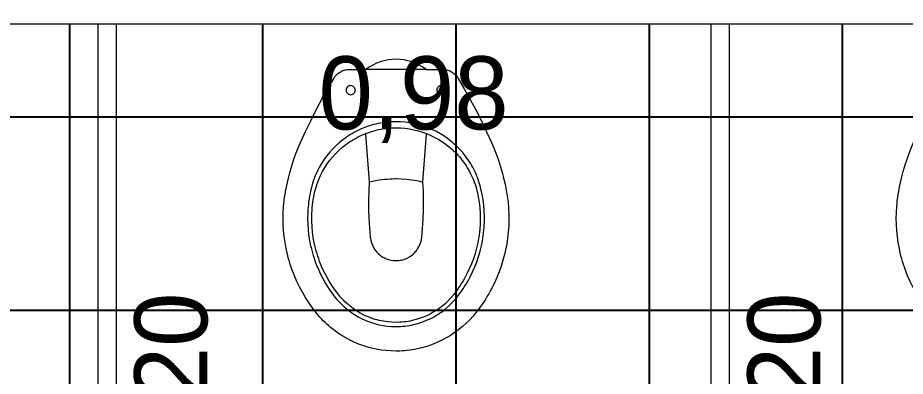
# Model space of a CAD drawing. Header units: millimetres. Extents: x 3006 to 6000, y 1661 to 3774.
# Drawn here: x 3763.801 to 3765.26, y 1864.569 to 1865.158 of the extents above; entities that cross this region are included whole.
import ezdxf

# ---------------------------------------------------------------- set-up
doc = ezdxf.new("R2010")
doc.units = ezdxf.units.MM
doc.header["$LTSCALE"] = 10
for name, color, linetype, lineweight in [('.15', 150, 'Continuous', 15), ('.20', 130, 'Continuous', 20), ('.40', 20, 'Continuous', 40), ('COTAS', 230, 'Continuous', 15)]:
    doc.layers.add(name, color=color, linetype=linetype, lineweight=lineweight)
doc.layers.add('.20 hachura', color=185, linetype='Continuous')
doc.layers.add('Verde', color=7, linetype='Continuous', true_color=0x136734)
doc.styles.add('Texto Wilian', font='himalaya.ttf')
doc.dimstyles.new('Cota 1-75 Exter WMJ', dxfattribs={"dimtxt": 0.12, "dimasz": 0.05, "dimexe": 0.05, "dimexo": 0.1, "dimgap": 0.002, "dimtad": 1, "dimzin": 1, "dimtxsty": 'Texto Wilian', "dimblk": 'BOXFILLED', "dimcen": 2.5, "dimclrd": 230, "dimclre": 230, "dimclrt": 104, "dimazin": 0, "dimtfac": 1, "dimtix": 1, "dimtmove": 0, "dimatfit": 3, "dimfxl": 0.3, "dimfxlon": 1, "dimlwd": 20, "dimarcsym": 1})
doc.dimstyles.new('Cota 1-75 Interna WMJ', dxfattribs={"dimtxt": 0.12, "dimasz": 0.01, "dimexe": 1.25, "dimexo": 0.625, "dimgap": 0.05, "dimtad": 1, "dimzin": 1, "dimtxsty": 'Texto Wilian', "dimcen": 0, "dimse1": 1, "dimse2": 1, "dimsd1": 1, "dimsd2": 1, "dimclrd": 106, "dimclrt": 104, "dimazin": 0, "dimtfac": 1, "dimtix": 1, "dimtmove": 0, "dimatfit": 3, "dimfxl": 1, "dimlwd": 35, "dimarcsym": 2})

# ---------------------------------------------------------------- blocks, each defined once
blk = doc.blocks.new('*D194')
at = {"layer": 'Defpoints', "color": 0, "transparency": 16777216}
for p in [(3764.8975, 1865.148), (3765.1961, 1865.148), (3764.8975, 1863.953)]:
    blk.add_point(p, dxfattribs=at)
at = {"layer": 'COTAS', "color": 104, "transparency": 16777216, "insert": (3765.0714, 1864.5505), "char_height": 0.12, "attachment_point": 5, "rotation": 90, "style": 'Texto Wilian'}
blk.add_mtext('1,20', dxfattribs=at)
blk = doc.blocks.new('*D195')
at = {"layer": 'Defpoints', "color": 0, "transparency": 16777216}
for p in [(3764.9703, 1865.1447), (3765.9478, 1865.1447), (3765.9478, 1864.8987)]:
    blk.add_point(p, dxfattribs=at)
at = {"layer": 'COTAS', "color": 104, "transparency": 16777216, "insert": (3765.4591, 1865.0234), "char_height": 0.12, "attachment_point": 5, "style": 'Texto Wilian'}
blk.add_mtext('0,98', dxfattribs=at)
blk = doc.blocks.new('*D196')
at = {"layer": 'Defpoints', "color": 0, "transparency": 16777216}
for p in [(3763.89, 1865.148), (3764.1886, 1865.148), (3763.89, 1863.953)]:
    blk.add_point(p, dxfattribs=at)
at = {"layer": 'COTAS', "color": 104, "transparency": 16777216, "insert": (3764.0639, 1864.5505), "char_height": 0.12, "attachment_point": 5, "rotation": 90, "style": 'Texto Wilian'}
blk.add_mtext('1,20', dxfattribs=at)
blk = doc.blocks.new('*D197')
at = {"layer": 'Defpoints', "color": 0, "transparency": 16777216}
for p in [(3763.9628, 1865.1447), (3764.9403, 1865.1447), (3764.9403, 1864.8987)]:
    blk.add_point(p, dxfattribs=at)
at = {"layer": 'COTAS', "color": 104, "transparency": 16777216, "insert": (3764.4516, 1865.0234), "char_height": 0.12, "attachment_point": 5, "style": 'Texto Wilian'}
blk.add_mtext('0,98', dxfattribs=at)
blk = doc.blocks.new('*D199')
at = {"layer": 'Defpoints', "color": 0, "transparency": 16777216}
for p in [(3762.9753, 1865.1447), (3763.9528, 1865.1447), (3763.9528, 1864.8987)]:
    blk.add_point(p, dxfattribs=at)
at = {"layer": 'COTAS', "color": 104, "transparency": 16777216, "insert": (3763.4641, 1865.0234), "char_height": 0.12, "attachment_point": 5, "style": 'Texto Wilian'}
blk.add_mtext('0,98', dxfattribs=at)
blk = doc.blocks.new('vaso sanitário')
at = {"layer": 'Verde', "color": 106, "lineweight": 9}
for p, q in [((3634.7636, 1893.7432), (3634.765, 1893.7443)), ((3634.765, 1893.7443), (3634.7664, 1893.7453)), ((3634.7664, 1893.7453), (3634.7678, 1893.7461)), ((3634.7678, 1893.7461), (3634.7709, 1893.7476)), ((3634.7709, 1893.7476), (3634.7741, 1893.7488)), ((3634.7741, 1893.7488), (3634.7758, 1893.7492)), ((3634.7758, 1893.7492), (3634.7775, 1893.7495)), ((3634.7775, 1893.7495), (3634.7792, 1893.7498)), ((3634.7792, 1893.7498), (3634.7809, 1893.7499)), ((3634.7809, 1893.7499), (3634.7825, 1893.75)), ((3634.7825, 1893.75), (3634.8094, 1893.75)), ((3634.9089, 1893.75), (3634.8094, 1893.75)), ((3634.9089, 1893.75), (3634.9358, 1893.75)), ((3634.9358, 1893.75), (3634.9392, 1893.7498)), ((3634.9392, 1893.7498), (3634.9426, 1893.7492)), ((3634.9426, 1893.7492), (3634.9443, 1893.7487)), ((3634.9443, 1893.7487), (3634.9459, 1893.7482)), ((3634.9459, 1893.7482), (3634.9475, 1893.7476)), ((3634.9475, 1893.7476), (3634.9491, 1893.7469)), ((3634.9491, 1893.7469), (3634.9505, 1893.7461)), ((3634.9505, 1893.7461), (3634.9534, 1893.7442)), ((3634.9534, 1893.7442), (3634.9561, 1893.742)), ((3634.747, 1893.7184), (3634.7569, 1893.7354)), ((3634.7569, 1893.7354), (3634.7588, 1893.7383)), ((3634.7588, 1893.7383), (3634.7611, 1893.7409)), ((3634.7611, 1893.7409), (3634.7623, 1893.7421)), ((3634.7623, 1893.7421), (3634.7636, 1893.7432)), ((3634.9561, 1893.742), (3634.9573, 1893.7408)), ((3634.9573, 1893.7408), (3634.9585, 1893.7396)), ((3634.9585, 1893.7396), (3634.9595, 1893.7382)), ((3634.9595, 1893.7382), (3634.9605, 1893.7368)), ((3634.9605, 1893.7368), (3634.9614, 1893.7354)), ((3634.9614, 1893.7354), (3634.9714, 1893.7183)), ((3634.7373, 1893.7011), (3634.747, 1893.7184)), ((3634.7773, 1893.7178), (3634.7771, 1893.7161)), ((3634.7771, 1893.7161), (3634.7772, 1893.7147)), ((3634.7772, 1893.7147), (3634.7774, 1893.7139)), ((3634.7779, 1893.7194), (3634.7773, 1893.7178)), ((3634.7788, 1893.7208), (3634.7779, 1893.7194)), ((3634.7794, 1893.7214), (3634.7788, 1893.7208)), ((3634.78, 1893.722), (3634.7794, 1893.7214)), ((3634.7808, 1893.7225), (3634.78, 1893.722)), ((3634.7815, 1893.7229), (3634.7808, 1893.7225)), ((3634.7823, 1893.7232), (3634.7815, 1893.7229)), ((3634.7832, 1893.7234), (3634.7823, 1893.7232)), ((3634.7846, 1893.7235), (3634.7832, 1893.7234)), ((3634.7863, 1893.7233), (3634.7846, 1893.7235)), ((3634.7879, 1893.7228), (3634.7863, 1893.7233)), ((3634.7893, 1893.7218), (3634.7879, 1893.7228)), ((3634.7899, 1893.7213), (3634.7893, 1893.7218)), ((3634.7905, 1893.7206), (3634.7899, 1893.7213)), ((3634.791, 1893.7199), (3634.7905, 1893.7206)), ((3634.7914, 1893.7191), (3634.791, 1893.7199)), ((3634.7913, 1893.7128), (3634.7918, 1893.7144)), ((3634.7917, 1893.7183), (3634.7914, 1893.7191)), ((3634.7919, 1893.7175), (3634.7917, 1893.7183)), ((3634.7918, 1893.7144), (3634.792, 1893.7161)), ((3634.792, 1893.7161), (3634.7919, 1893.7175)), ((3634.9265, 1893.7178), (3634.9263, 1893.7161)), ((3634.9263, 1893.7161), (3634.9264, 1893.7147)), ((3634.9264, 1893.7147), (3634.9266, 1893.7139)), ((3634.9271, 1893.7194), (3634.9265, 1893.7178)), ((3634.928, 1893.7208), (3634.9271, 1893.7194)), ((3634.9286, 1893.7214), (3634.928, 1893.7208)), ((3634.9292, 1893.722), (3634.9286, 1893.7214)), ((3634.93, 1893.7225), (3634.9292, 1893.722)), ((3634.9307, 1893.7229), (3634.93, 1893.7225)), ((3634.9315, 1893.7232), (3634.9307, 1893.7229)), ((3634.9324, 1893.7234), (3634.9315, 1893.7232)), ((3634.9338, 1893.7235), (3634.9324, 1893.7234)), ((3634.9355, 1893.7233), (3634.9338, 1893.7235)), ((3634.9371, 1893.7228), (3634.9355, 1893.7233)), ((3634.9385, 1893.7218), (3634.9371, 1893.7228)), ((3634.9391, 1893.7213), (3634.9385, 1893.7218)), ((3634.9397, 1893.7206), (3634.9391, 1893.7213)), ((3634.9402, 1893.7199), (3634.9397, 1893.7206)), ((3634.9406, 1893.7191), (3634.9402, 1893.7199)), ((3634.9405, 1893.7128), (3634.941, 1893.7144)), ((3634.9409, 1893.7183), (3634.9406, 1893.7191)), ((3634.9411, 1893.7175), (3634.9409, 1893.7183)), ((3634.941, 1893.7144), (3634.9412, 1893.7161)), ((3634.9412, 1893.7161), (3634.9411, 1893.7175)), ((3634.9714, 1893.7183), (3634.9811, 1893.7009)), ((3634.7279, 1893.6835), (3634.7373, 1893.7011)), ((3634.7774, 1893.7139), (3634.7778, 1893.713)), ((3634.7778, 1893.713), (3634.7782, 1893.7123)), ((3634.7782, 1893.7123), (3634.7786, 1893.7116)), ((3634.7786, 1893.7116), (3634.7792, 1893.7109)), ((3634.7792, 1893.7109), (3634.7798, 1893.7103)), ((3634.7798, 1893.7103), (3634.7813, 1893.7094)), ((3634.7813, 1893.7094), (3634.7829, 1893.7088)), ((3634.7829, 1893.7088), (3634.7846, 1893.7086)), ((3634.7846, 1893.7086), (3634.7859, 1893.7087)), ((3634.7859, 1893.7087), (3634.7868, 1893.709)), ((3634.7868, 1893.709), (3634.7876, 1893.7093)), ((3634.7876, 1893.7093), (3634.7884, 1893.7097)), ((3634.7884, 1893.7097), (3634.7891, 1893.7102)), ((3634.7891, 1893.7102), (3634.7898, 1893.7107)), ((3634.7898, 1893.7107), (3634.7903, 1893.7114)), ((3634.7903, 1893.7114), (3634.7913, 1893.7128)), ((3634.9266, 1893.7139), (3634.9269, 1893.713)), ((3634.9269, 1893.713), (3634.9273, 1893.7123)), ((3634.9273, 1893.7123), (3634.9278, 1893.7116)), ((3634.9278, 1893.7116), (3634.9284, 1893.7109)), ((3634.9284, 1893.7109), (3634.929, 1893.7103)), ((3634.929, 1893.7103), (3634.9305, 1893.7094)), ((3634.9305, 1893.7094), (3634.9321, 1893.7088)), ((3634.9321, 1893.7088), (3634.9338, 1893.7086)), ((3634.9338, 1893.7086), (3634.9351, 1893.7087)), ((3634.9351, 1893.7087), (3634.936, 1893.709)), ((3634.936, 1893.709), (3634.9368, 1893.7093)), ((3634.9368, 1893.7093), (3634.9376, 1893.7097)), ((3634.9376, 1893.7097), (3634.9383, 1893.7102)), ((3634.9383, 1893.7102), (3634.9389, 1893.7107)), ((3634.9389, 1893.7107), (3634.9395, 1893.7114)), ((3634.9395, 1893.7114), (3634.9405, 1893.7128)), ((3634.9811, 1893.7009), (3634.9904, 1893.6835)), ((3634.719, 1893.6659), (3634.7279, 1893.6835)), ((3634.9904, 1893.6835), (3634.9994, 1893.6657)), ((3634.7104, 1893.648), (3634.719, 1893.6659)), ((3634.8115, 1893.6561), (3634.808, 1893.6547)), ((3634.8151, 1893.6573), (3634.8115, 1893.6561)), ((3634.8187, 1893.6584), (3634.8151, 1893.6573)), ((3634.8224, 1893.6594), (3634.8187, 1893.6584)), ((3634.826, 1893.6603), (3634.8224, 1893.6594)), ((3634.8297, 1893.6611), (3634.826, 1893.6603)), ((3634.8334, 1893.6619), (3634.8297, 1893.6611)), ((3634.8372, 1893.6625), (3634.8334, 1893.6619)), ((3634.8409, 1893.663), (3634.8372, 1893.6625)), ((3634.8447, 1893.6634), (3634.8409, 1893.663)), ((3634.8485, 1893.6638), (3634.8447, 1893.6634)), ((3634.8522, 1893.664), (3634.8485, 1893.6638)), ((3634.8561, 1893.6641), (3634.8522, 1893.664)), ((3634.8592, 1893.6642), (3634.8561, 1893.6641)), ((3634.8667, 1893.664), (3634.8592, 1893.6642)), ((3634.8742, 1893.6634), (3634.8667, 1893.664)), ((3634.8817, 1893.6624), (3634.8742, 1893.6634)), ((3634.8891, 1893.661), (3634.8817, 1893.6624)), ((3634.8964, 1893.6593), (3634.8891, 1893.661)), ((3634.9036, 1893.6571), (3634.8964, 1893.6593)), ((3634.9107, 1893.6546), (3634.9036, 1893.6571)), ((3634.9994, 1893.6657), (3635.008, 1893.6478)), ((3634.7021, 1893.6299), (3634.7104, 1893.648)), ((3634.7842, 1893.6431), (3634.781, 1893.6411)), ((3634.7875, 1893.645), (3634.7842, 1893.6431)), ((3634.7908, 1893.6469), (3634.7875, 1893.645)), ((3634.7941, 1893.6486), (3634.7908, 1893.6469)), ((3634.7975, 1893.6503), (3634.7941, 1893.6486)), ((3634.801, 1893.6519), (3634.7975, 1893.6503)), ((3634.799, 1893.6403), (3634.8023, 1893.6419)), ((3634.8045, 1893.6534), (3634.801, 1893.6519)), ((3634.8023, 1893.6419), (3634.8057, 1893.6434)), ((3634.808, 1893.6547), (3634.8045, 1893.6534)), ((3634.8057, 1893.6434), (3634.8091, 1893.6448)), ((3634.8088, 1893.6438), (3634.8149, 1893.5653)), ((3634.8091, 1893.6448), (3634.8126, 1893.6461)), ((3634.8126, 1893.6461), (3634.8161, 1893.6473)), ((3634.8161, 1893.6473), (3634.8196, 1893.6484)), ((3634.8196, 1893.6484), (3634.8232, 1893.6494)), ((3634.8232, 1893.6494), (3634.8267, 1893.6504)), ((3634.8267, 1893.6504), (3634.8304, 1893.6512)), ((3634.8304, 1893.6512), (3634.834, 1893.6519)), ((3634.834, 1893.6519), (3634.8376, 1893.6525)), ((3634.8376, 1893.6525), (3634.8413, 1893.6531)), ((3634.8413, 1893.6531), (3634.845, 1893.6535)), ((3634.845, 1893.6535), (3634.8487, 1893.6538)), ((3634.8487, 1893.6538), (3634.8524, 1893.6541)), ((3634.8524, 1893.6541), (3634.8592, 1893.6542)), ((3634.8592, 1893.6542), (3634.8666, 1893.654)), ((3634.8666, 1893.654), (3634.8739, 1893.6534)), ((3634.8739, 1893.6534), (3634.8812, 1893.6525)), ((3634.8812, 1893.6525), (3634.8885, 1893.6511)), ((3634.8885, 1893.6511), (3634.8956, 1893.6493)), ((3634.8956, 1893.6493), (3634.9026, 1893.6472)), ((3634.9026, 1893.6472), (3634.9095, 1893.6447)), ((3634.9034, 1893.5653), (3634.9095, 1893.6438)), ((3634.9095, 1893.6447), (3634.9163, 1893.6418)), ((3634.9177, 1893.6517), (3634.9107, 1893.6546)), ((3634.9163, 1893.6418), (3634.9229, 1893.6385)), ((3634.9245, 1893.6485), (3634.9177, 1893.6517)), ((3634.9311, 1893.6448), (3634.9245, 1893.6485)), ((3634.9376, 1893.6409), (3634.9311, 1893.6448)), ((3635.008, 1893.6478), (3635.0162, 1893.6299)), ((3634.6989, 1893.6223), (3634.7021, 1893.6299)), ((3634.7659, 1893.6297), (3634.7603, 1893.6247)), ((3634.7718, 1893.6345), (3634.7659, 1893.6297)), ((3634.7748, 1893.6368), (3634.7718, 1893.6345)), ((3634.7739, 1893.6246), (3634.7769, 1893.6268)), ((3634.7779, 1893.6389), (3634.7748, 1893.6368)), ((3634.7769, 1893.6268), (3634.7799, 1893.629)), ((3634.781, 1893.6411), (3634.7779, 1893.6389)), ((3634.7799, 1893.629), (3634.7829, 1893.6311)), ((3634.7829, 1893.6311), (3634.786, 1893.6331)), ((3634.786, 1893.6331), (3634.7892, 1893.6351)), ((3634.7892, 1893.6351), (3634.7924, 1893.6369)), ((3634.7924, 1893.6369), (3634.7957, 1893.6387)), ((3634.7957, 1893.6387), (3634.799, 1893.6403)), ((3634.9229, 1893.6385), (3634.9294, 1893.6349)), ((3634.9294, 1893.6349), (3634.9356, 1893.631)), ((3634.9356, 1893.631), (3634.9417, 1893.6267)), ((3634.9438, 1893.6366), (3634.9376, 1893.6409)), ((3634.9417, 1893.6267), (3634.9475, 1893.6221)), ((3634.9498, 1893.632), (3634.9438, 1893.6366)), ((3634.9527, 1893.6295), (3634.9498, 1893.632)), ((3634.9555, 1893.627), (3634.9527, 1893.6295)), ((3634.9583, 1893.6245), (3634.9555, 1893.627)), ((3635.0158, 1893.6301), (3635.0157, 1893.63)), ((3635.0157, 1893.63), (3635.0157, 1893.6299)), ((3635.0157, 1893.6299), (3635.0158, 1893.6296)), ((3635.0159, 1893.6303), (3635.0158, 1893.6302)), ((3635.0158, 1893.6302), (3635.0158, 1893.6301)), ((3635.0158, 1893.6296), (3635.0159, 1893.6295)), ((3635.0162, 1893.6304), (3635.0159, 1893.6303)), ((3635.0159, 1893.6295), (3635.016, 1893.6295)), ((3635.016, 1893.6295), (3635.0161, 1893.6294)), ((3635.0161, 1893.6294), (3635.0162, 1893.6294)), ((3635.0163, 1893.6304), (3635.0162, 1893.6304)), ((3635.0162, 1893.6299), (3635.0206, 1893.6195)), ((3635.0162, 1893.6294), (3635.0165, 1893.6295)), ((3635.0164, 1893.6303), (3635.0163, 1893.6304)), ((3635.0165, 1893.6303), (3635.0164, 1893.6303)), ((3635.0166, 1893.6302), (3635.0165, 1893.6303)), ((3635.0165, 1893.6295), (3635.0166, 1893.6296)), ((3635.0167, 1893.6299), (3635.0166, 1893.6302)), ((3635.0166, 1893.6297), (3635.0167, 1893.6298)), ((3635.0166, 1893.6296), (3635.0166, 1893.6297)), ((3635.0167, 1893.6298), (3635.0167, 1893.6299)), ((3634.6947, 1893.6118), (3634.6989, 1893.6223)), ((3634.7499, 1893.6137), (3634.7451, 1893.6078)), ((3634.7549, 1893.6193), (3634.7499, 1893.6137)), ((3634.7603, 1893.6247), (3634.7549, 1893.6193)), ((3634.7553, 1893.6067), (3634.7602, 1893.6122)), ((3634.7602, 1893.6122), (3634.7655, 1893.6174)), ((3634.7655, 1893.6174), (3634.7711, 1893.6223)), ((3634.7711, 1893.6223), (3634.7739, 1893.6246)), ((3634.9475, 1893.6221), (3634.9503, 1893.6197)), ((3634.9503, 1893.6197), (3634.953, 1893.6172)), ((3634.953, 1893.6172), (3634.9557, 1893.6146)), ((3634.9557, 1893.6146), (3634.9583, 1893.612)), ((3634.961, 1893.6218), (3634.9583, 1893.6245)), ((3634.9636, 1893.6191), (3634.961, 1893.6218)), ((3634.9662, 1893.6163), (3634.9636, 1893.6191)), ((3634.9687, 1893.6134), (3634.9662, 1893.6163)), ((3634.9711, 1893.6105), (3634.9687, 1893.6134)), ((3635.0206, 1893.6195), (3635.0247, 1893.6089)), ((3634.6884, 1893.5932), (3634.6909, 1893.6011)), ((3634.6909, 1893.6011), (3634.6947, 1893.6118)), ((3634.7407, 1893.6017), (3634.7366, 1893.5954)), ((3634.7451, 1893.6078), (3634.7407, 1893.6017)), ((3634.7462, 1893.595), (3634.7506, 1893.601)), ((3634.7506, 1893.601), (3634.7553, 1893.6067)), ((3634.9583, 1893.612), (3634.9608, 1893.6093)), ((3634.9608, 1893.6093), (3634.9633, 1893.6065)), ((3634.9633, 1893.6065), (3634.9656, 1893.6036)), ((3634.9656, 1893.6036), (3634.9679, 1893.6007)), ((3634.9679, 1893.6007), (3634.9702, 1893.5978)), ((3634.9702, 1893.5978), (3634.9723, 1893.5948)), ((3634.9734, 1893.6075), (3634.9711, 1893.6105)), ((3634.9757, 1893.6045), (3634.9734, 1893.6075)), ((3634.9778, 1893.6014), (3634.9757, 1893.6045)), ((3634.9799, 1893.5983), (3634.9778, 1893.6014)), ((3634.9819, 1893.595), (3634.9799, 1893.5983)), ((3635.0247, 1893.6089), (3635.0274, 1893.6011)), ((3635.0274, 1893.6011), (3635.0308, 1893.5903)), ((3634.6852, 1893.5823), (3634.6884, 1893.5932)), ((3634.7329, 1893.5889), (3634.7295, 1893.5822)), ((3634.7366, 1893.5954), (3634.7329, 1893.5889)), ((3634.7385, 1893.5825), (3634.7422, 1893.5889)), ((3634.7422, 1893.5889), (3634.7462, 1893.595)), ((3634.9723, 1893.5948), (3634.9744, 1893.5917)), ((3634.9744, 1893.5917), (3634.9763, 1893.5886)), ((3634.9763, 1893.5886), (3634.9782, 1893.5854)), ((3634.9782, 1893.5854), (3634.98, 1893.5822)), ((3634.9839, 1893.5918), (3634.9819, 1893.595)), ((3634.9857, 1893.5885), (3634.9839, 1893.5918)), ((3634.9874, 1893.5851), (3634.9857, 1893.5885)), ((3634.9891, 1893.5817), (3634.9874, 1893.5851)), ((3635.0308, 1893.5903), (3635.0324, 1893.5848)), ((3635.0324, 1893.5848), (3635.0339, 1893.5793)), ((3634.6807, 1893.5644), (3634.6825, 1893.5713)), ((3634.6825, 1893.5713), (3634.6852, 1893.5823)), ((3634.7264, 1893.5753), (3634.7237, 1893.5683)), ((3634.7295, 1893.5822), (3634.7264, 1893.5753)), ((3634.7296, 1893.5624), (3634.7322, 1893.5692)), ((3634.7322, 1893.5692), (3634.7352, 1893.576)), ((3634.7352, 1893.576), (3634.7385, 1893.5825)), ((3634.8233, 1893.5672), (3634.8317, 1893.5686)), ((3634.8317, 1893.5686), (3634.8402, 1893.5697)), ((3634.8402, 1893.5697), (3634.8445, 1893.5701)), ((3634.8445, 1893.5701), (3634.8488, 1893.5704)), ((3634.8488, 1893.5704), (3634.8531, 1893.5706)), ((3634.8531, 1893.5706), (3634.8573, 1893.5707)), ((3634.8573, 1893.5707), (3634.8592, 1893.5707)), ((3634.8592, 1893.5707), (3634.8677, 1893.5705)), ((3634.8677, 1893.5705), (3634.8763, 1893.5699)), ((3634.8763, 1893.5699), (3634.8848, 1893.5689)), ((3634.8848, 1893.5689), (3634.889, 1893.5682)), ((3634.98, 1893.5822), (3634.9817, 1893.5789)), ((3634.9817, 1893.5789), (3634.9834, 1893.5756)), ((3634.9834, 1893.5756), (3634.9849, 1893.5722)), ((3634.9849, 1893.5722), (3634.9863, 1893.5688)), ((3634.9863, 1893.5688), (3634.9877, 1893.5653)), ((3634.9906, 1893.5783), (3634.9891, 1893.5817)), ((3634.9921, 1893.5748), (3634.9906, 1893.5783)), ((3634.9935, 1893.5713), (3634.9921, 1893.5748)), ((3634.9948, 1893.5677), (3634.9935, 1893.5713)), ((3635.0339, 1893.5793), (3635.0358, 1893.5713)), ((3635.0358, 1893.5713), (3635.0383, 1893.5617)), ((3634.6776, 1893.5498), (3634.6786, 1893.5547)), ((3634.6786, 1893.5547), (3634.6796, 1893.5596)), ((3634.6796, 1893.5596), (3634.6807, 1893.5644)), ((3634.7195, 1893.5538), (3634.7188, 1893.5508)), ((3634.7214, 1893.5611), (3634.7195, 1893.5538)), ((3634.7237, 1893.5683), (3634.7214, 1893.5611)), ((3634.7254, 1893.5482), (3634.7273, 1893.5553)), ((3634.7273, 1893.5553), (3634.7296, 1893.5624)), ((3634.8149, 1893.5653), (3634.8143, 1893.5506)), ((3634.8149, 1893.5653), (3634.8233, 1893.5672)), ((3634.889, 1893.5682), (3634.8933, 1893.5675)), ((3634.8933, 1893.5675), (3634.8975, 1893.5667)), ((3634.8975, 1893.5667), (3634.9017, 1893.5657)), ((3634.9017, 1893.5657), (3634.9034, 1893.5653)), ((3634.9041, 1893.5499), (3634.9034, 1893.5653)), ((3634.9877, 1893.5653), (3634.989, 1893.5619)), ((3634.989, 1893.5619), (3634.9901, 1893.5583)), ((3634.9901, 1893.5583), (3634.9912, 1893.5548)), ((3634.9912, 1893.5548), (3634.9922, 1893.5512)), ((3634.996, 1893.5641), (3634.9948, 1893.5677)), ((3634.9971, 1893.5605), (3634.996, 1893.5641)), ((3634.9981, 1893.5568), (3634.9971, 1893.5605)), ((3634.9988, 1893.5538), (3634.9981, 1893.5568)), ((3635.0007, 1893.5449), (3634.9988, 1893.5538)), ((3635.0383, 1893.5617), (3635.0403, 1893.552)), ((3634.6754, 1893.5351), (3634.6761, 1893.54)), ((3634.6761, 1893.54), (3634.6768, 1893.5449)), ((3634.6768, 1893.5449), (3634.6776, 1893.5498)), ((3634.717, 1893.5419), (3634.7163, 1893.5374)), ((3634.7179, 1893.5464), (3634.717, 1893.5419)), ((3634.7188, 1893.5508), (3634.7179, 1893.5464)), ((3634.7232, 1893.5364), (3634.7239, 1893.541)), ((3634.7239, 1893.541), (3634.7254, 1893.5482)), ((3634.8143, 1893.5506), (3634.814, 1893.5352)), ((3634.9043, 1893.5345), (3634.9041, 1893.5499)), ((3634.9922, 1893.5512), (3634.993, 1893.5476)), ((3634.993, 1893.5476), (3634.9944, 1893.541)), ((3634.9944, 1893.541), (3634.9958, 1893.5321)), ((3635.0023, 1893.5359), (3635.0007, 1893.5449)), ((3635.0403, 1893.552), (3635.042, 1893.5422)), ((3635.042, 1893.5422), (3635.0432, 1893.5323)), ((3634.6739, 1893.5152), (3634.6744, 1893.5252)), ((3634.6744, 1893.5252), (3634.6749, 1893.5301)), ((3634.6749, 1893.5301), (3634.6754, 1893.5351)), ((3634.7151, 1893.5283), (3634.7147, 1893.5238)), ((3634.7156, 1893.5329), (3634.7151, 1893.5283)), ((3634.7163, 1893.5374), (3634.7156, 1893.5329)), ((3634.7216, 1893.523), (3634.722, 1893.5275)), ((3634.722, 1893.5275), (3634.7225, 1893.5319)), ((3634.7225, 1893.5319), (3634.7232, 1893.5364)), ((3634.814, 1893.5352), (3634.8142, 1893.5198)), ((3634.9042, 1893.5198), (3634.9043, 1893.5345)), ((3634.9958, 1893.5321), (3634.9967, 1893.5232)), ((3635.0034, 1893.5269), (3635.0023, 1893.5359)), ((3635.0041, 1893.5178), (3635.0034, 1893.5269)), ((3635.0432, 1893.5323), (3635.0441, 1893.5224)), ((3634.6737, 1893.5053), (3634.6739, 1893.5152)), ((3634.7141, 1893.5147), (3634.7139, 1893.5056)), ((3634.7143, 1893.5193), (3634.7141, 1893.5147)), ((3634.7147, 1893.5238), (3634.7143, 1893.5193)), ((3634.7209, 1893.5096), (3634.721, 1893.5141)), ((3634.721, 1893.5141), (3634.7212, 1893.5186)), ((3634.7212, 1893.5186), (3634.7216, 1893.523)), ((3634.8142, 1893.5198), (3634.8147, 1893.5051)), ((3634.9036, 1893.5044), (3634.9042, 1893.5198)), ((3634.9967, 1893.5232), (3634.9973, 1893.5143)), ((3634.9973, 1893.5143), (3634.9975, 1893.5053)), ((3635.0044, 1893.5087), (3635.0041, 1893.5178)), ((3635.0441, 1893.5224), (3635.0446, 1893.5125)), ((3635.0446, 1893.5125), (3635.0446, 1893.5025)), ((3634.6739, 1893.4954), (3634.6737, 1893.5053)), ((3634.7139, 1893.5056), (3634.7141, 1893.4965)), ((3634.7141, 1893.4965), (3634.7147, 1893.4874)), ((3634.7209, 1893.5007), (3634.7209, 1893.5096)), ((3634.7213, 1893.4917), (3634.7209, 1893.5007)), ((3634.8147, 1893.5051), (3634.8156, 1893.4898)), ((3634.9027, 1893.489), (3634.9036, 1893.5044)), ((3634.9973, 1893.4964), (3634.9967, 1893.4875)), ((3634.9975, 1893.5053), (3634.9973, 1893.4964)), ((3635.0042, 1893.495), (3635.0044, 1893.4996)), ((3635.0044, 1893.4996), (3635.0044, 1893.5087)), ((3635.0445, 1893.4975), (3635.0443, 1893.4926)), ((3635.0446, 1893.5025), (3635.0445, 1893.4975)), ((3634.6745, 1893.4854), (3634.6739, 1893.4954)), ((3634.6755, 1893.4755), (3634.6745, 1893.4854)), ((3634.7147, 1893.4874), (3634.7156, 1893.4784)), ((3634.7221, 1893.4828), (3634.7213, 1893.4917)), ((3634.7233, 1893.4739), (3634.7221, 1893.4828)), ((3634.8156, 1893.4898), (3634.8169, 1893.4744)), ((3634.9014, 1893.4744), (3634.9027, 1893.489)), ((3634.9962, 1893.483), (3634.9957, 1893.4786)), ((3634.9967, 1893.4875), (3634.9962, 1893.483)), ((3635.0025, 1893.4769), (3635.0031, 1893.4814)), ((3635.0031, 1893.4814), (3635.0035, 1893.486)), ((3635.0035, 1893.486), (3635.0039, 1893.4905)), ((3635.0039, 1893.4905), (3635.0042, 1893.495)), ((3635.0436, 1893.4826), (3635.0431, 1893.4777)), ((3635.044, 1893.4876), (3635.0436, 1893.4826)), ((3635.0443, 1893.4926), (3635.044, 1893.4876)), ((3634.6769, 1893.4657), (3634.6755, 1893.4755)), ((3634.7156, 1893.4784), (3634.717, 1893.4694)), ((3634.717, 1893.4694), (3634.7188, 1893.4605)), ((3634.7249, 1893.4651), (3634.7233, 1893.4739)), ((3634.8169, 1893.4744), (3634.8172, 1893.4719)), ((3634.8172, 1893.4719), (3634.8176, 1893.4699)), ((3634.8176, 1893.4699), (3634.8181, 1893.4679)), ((3634.8181, 1893.4679), (3634.8186, 1893.4659)), ((3634.8985, 1893.4625), (3634.8998, 1893.4664)), ((3634.8998, 1893.4664), (3634.9008, 1893.4703)), ((3634.9008, 1893.4703), (3634.9014, 1893.4744)), ((3634.9943, 1893.4697), (3634.9934, 1893.4653)), ((3634.995, 1893.4741), (3634.9943, 1893.4697)), ((3634.9957, 1893.4786), (3634.995, 1893.4741)), ((3635.0002, 1893.4634), (3635.001, 1893.4679)), ((3635.001, 1893.4679), (3635.0018, 1893.4724)), ((3635.0018, 1893.4724), (3635.0025, 1893.4769)), ((3635.0418, 1893.4678), (3635.041, 1893.4629)), ((3635.0425, 1893.4727), (3635.0418, 1893.4678)), ((3635.0431, 1893.4777), (3635.0425, 1893.4727)), ((3634.6787, 1893.4559), (3634.6769, 1893.4657)), ((3634.6802, 1893.449), (3634.6787, 1893.4559)), ((3634.7188, 1893.4605), (3634.7195, 1893.4575)), ((3634.7195, 1893.4575), (3634.7206, 1893.4531)), ((3634.7206, 1893.4531), (3634.7218, 1893.4487)), ((3634.7269, 1893.4564), (3634.7249, 1893.4651)), ((3634.7281, 1893.4519), (3634.7269, 1893.4564)), ((3634.7294, 1893.4476), (3634.7281, 1893.4519)), ((3634.8186, 1893.4659), (3634.8193, 1893.464)), ((3634.8193, 1893.464), (3634.82, 1893.462)), ((3634.82, 1893.462), (3634.8209, 1893.4602)), ((3634.8209, 1893.4602), (3634.8228, 1893.4566)), ((3634.8228, 1893.4566), (3634.8251, 1893.4532)), ((3634.8251, 1893.4532), (3634.8277, 1893.45)), ((3634.8909, 1893.4503), (3634.8922, 1893.4519)), ((3634.8922, 1893.4519), (3634.8935, 1893.4535)), ((3634.8935, 1893.4535), (3634.8947, 1893.4552)), ((3634.8947, 1893.4552), (3634.8957, 1893.457)), ((3634.8957, 1893.457), (3634.8967, 1893.4588)), ((3634.8967, 1893.4588), (3634.8985, 1893.4625)), ((3634.9914, 1893.4564), (3634.989, 1893.4478)), ((3634.9925, 1893.4609), (3634.9914, 1893.4564)), ((3634.9934, 1893.4653), (3634.9925, 1893.4609)), ((3634.9974, 1893.4516), (3634.9995, 1893.4605)), ((3634.9995, 1893.4605), (3635.0002, 1893.4634)), ((3635.0396, 1893.4559), (3635.0375, 1893.4462)), ((3635.041, 1893.4629), (3635.0396, 1893.4559)), ((3634.6814, 1893.4442), (3634.6802, 1893.449)), ((3634.6827, 1893.4393), (3634.6814, 1893.4442)), ((3634.684, 1893.4346), (3634.6827, 1893.4393)), ((3634.7218, 1893.4487), (3634.7231, 1893.4443)), ((3634.7231, 1893.4443), (3634.7245, 1893.44)), ((3634.7245, 1893.44), (3634.7259, 1893.4357)), ((3634.7307, 1893.4433), (3634.7294, 1893.4476)), ((3634.7321, 1893.4391), (3634.7307, 1893.4433)), ((3634.7337, 1893.4349), (3634.7321, 1893.4391)), ((3634.8277, 1893.45), (3634.8306, 1893.4471)), ((3634.8306, 1893.4471), (3634.8325, 1893.4455)), ((3634.8325, 1893.4455), (3634.8342, 1893.4442)), ((3634.8342, 1893.4442), (3634.8359, 1893.4431)), ((3634.8359, 1893.4431), (3634.8376, 1893.442)), ((3634.8376, 1893.442), (3634.8394, 1893.441)), ((3634.8394, 1893.441), (3634.8413, 1893.4401)), ((3634.8413, 1893.4401), (3634.8432, 1893.4392)), ((3634.8432, 1893.4392), (3634.847, 1893.4379)), ((3634.847, 1893.4379), (3634.851, 1893.4369)), ((3634.8678, 1893.437), (3634.8698, 1893.4374)), ((3634.8698, 1893.4374), (3634.8718, 1893.438)), ((3634.8718, 1893.438), (3634.8737, 1893.4387)), ((3634.8737, 1893.4387), (3634.8775, 1893.4403)), ((3634.8775, 1893.4403), (3634.8811, 1893.4422)), ((3634.8811, 1893.4422), (3634.8845, 1893.4445)), ((3634.8845, 1893.4445), (3634.8877, 1893.4471)), ((3634.8877, 1893.4471), (3634.8895, 1893.4488)), ((3634.8895, 1893.4488), (3634.8909, 1893.4503)), ((3634.9863, 1893.4393), (3634.9831, 1893.4309)), ((3634.989, 1893.4478), (3634.9863, 1893.4393)), ((3634.9919, 1893.4343), (3634.9948, 1893.4429)), ((3634.9948, 1893.4429), (3634.9974, 1893.4516)), ((3635.0375, 1893.4462), (3635.0349, 1893.4366)), ((3634.6855, 1893.4298), (3634.684, 1893.4346)), ((3634.6871, 1893.4251), (3634.6855, 1893.4298)), ((3634.6887, 1893.4204), (3634.6871, 1893.4251)), ((3634.7259, 1893.4357), (3634.7275, 1893.4314)), ((3634.7275, 1893.4314), (3634.7292, 1893.4272)), ((3634.7292, 1893.4272), (3634.731, 1893.423)), ((3634.731, 1893.423), (3634.7347, 1893.4147)), ((3634.7353, 1893.4307), (3634.7337, 1893.4349)), ((3634.737, 1893.4266), (3634.7353, 1893.4307)), ((3634.7407, 1893.4184), (3634.737, 1893.4266)), ((3634.851, 1893.4369), (3634.8551, 1893.4363)), ((3634.8551, 1893.4363), (3634.8592, 1893.4361)), ((3634.8592, 1893.4361), (3634.8617, 1893.4362)), ((3634.8617, 1893.4362), (3634.8637, 1893.4363)), ((3634.8637, 1893.4363), (3634.8658, 1893.4366)), ((3634.8658, 1893.4366), (3634.8678, 1893.437)), ((3634.9796, 1893.4227), (3634.9758, 1893.4146)), ((3634.9831, 1893.4309), (3634.9796, 1893.4227)), ((3634.9849, 1893.4175), (3634.9886, 1893.4258)), ((3634.9886, 1893.4258), (3634.9919, 1893.4343)), ((3635.0319, 1893.4271), (3635.0286, 1893.4178)), ((3635.0349, 1893.4366), (3635.0319, 1893.4271)), ((3634.6905, 1893.4157), (3634.6887, 1893.4204)), ((3634.6923, 1893.4111), (3634.6905, 1893.4157)), ((3634.6963, 1893.402), (3634.6923, 1893.4111)), ((3634.7347, 1893.4147), (3634.7389, 1893.4066)), ((3634.7447, 1893.4104), (3634.7407, 1893.4184)), ((3634.7491, 1893.4026), (3634.7447, 1893.4104)), ((3634.9758, 1893.4146), (3634.9715, 1893.4067)), ((3634.9787, 1893.4053), (3634.9809, 1893.4093)), ((3634.9809, 1893.4093), (3634.9849, 1893.4175)), ((3635.0249, 1893.4085), (3635.0209, 1893.3995)), ((3635.0286, 1893.4178), (3635.0249, 1893.4085)), ((3634.7006, 1893.393), (3634.6963, 1893.402)), ((3634.7389, 1893.4066), (3634.7434, 1893.3987)), ((3634.7434, 1893.3987), (3634.7482, 1893.391)), ((3634.7539, 1893.395), (3634.7491, 1893.4026)), ((3634.759, 1893.3877), (3634.7539, 1893.395)), ((3634.9646, 1893.3952), (3634.9621, 1893.3915)), ((3634.967, 1893.399), (3634.9646, 1893.3952)), ((3634.9693, 1893.4028), (3634.967, 1893.399)), ((3634.9715, 1893.4067), (3634.9693, 1893.4028)), ((3634.9693, 1893.3897), (3634.9718, 1893.3935)), ((3634.9718, 1893.3935), (3634.9742, 1893.3974)), ((3634.9742, 1893.3974), (3634.9765, 1893.4013)), ((3634.9765, 1893.4013), (3634.9787, 1893.4053)), ((3635.0209, 1893.3995), (3635.0164, 1893.3906)), ((3634.7053, 1893.3843), (3634.7006, 1893.393)), ((3634.7103, 1893.3757), (3634.7053, 1893.3843)), ((3634.7482, 1893.391), (3634.7534, 1893.3835)), ((3634.7534, 1893.3835), (3634.7589, 1893.3762)), ((3634.7644, 1893.3805), (3634.759, 1893.3877)), ((3634.7682, 1893.376), (3634.7644, 1893.3805)), ((3634.954, 1893.3805), (3634.9495, 1893.3752)), ((3634.9568, 1893.3842), (3634.954, 1893.3805)), ((3634.9595, 1893.3878), (3634.9568, 1893.3842)), ((3634.9621, 1893.3915), (3634.9595, 1893.3878)), ((3634.9613, 1893.3786), (3634.964, 1893.3822)), ((3634.964, 1893.3822), (3634.9667, 1893.386)), ((3634.9667, 1893.386), (3634.9693, 1893.3897)), ((3635.0117, 1893.3818), (3635.0091, 1893.3775)), ((3635.0141, 1893.3862), (3635.0117, 1893.3818)), ((3635.0164, 1893.3906), (3635.0141, 1893.3862)), ((3634.7157, 1893.3673), (3634.7103, 1893.3757)), ((3634.7214, 1893.3592), (3634.7157, 1893.3673)), ((3634.7589, 1893.3762), (3634.7592, 1893.3758)), ((3634.7592, 1893.3758), (3634.7615, 1893.373)), ((3634.7615, 1893.373), (3634.7639, 1893.3703)), ((3634.7639, 1893.3703), (3634.7663, 1893.3677)), ((3634.7663, 1893.3677), (3634.7688, 1893.3651)), ((3634.7705, 1893.3734), (3634.7682, 1893.376)), ((3634.7688, 1893.3651), (3634.7713, 1893.3627)), ((3634.7729, 1893.3709), (3634.7705, 1893.3734)), ((3634.7753, 1893.3684), (3634.7729, 1893.3709)), ((3634.7779, 1893.3661), (3634.7753, 1893.3684)), ((3634.7805, 1893.3638), (3634.7779, 1893.3661)), ((3634.9397, 1893.3654), (3634.9344, 1893.361)), ((3634.9448, 1893.3702), (3634.9397, 1893.3654)), ((3634.9495, 1893.3752), (3634.9448, 1893.3702)), ((3634.9448, 1893.3606), (3634.95, 1893.3656)), ((3634.95, 1893.3656), (3634.9549, 1893.3708)), ((3634.9549, 1893.3708), (3634.9594, 1893.3762)), ((3634.9594, 1893.3762), (3634.9613, 1893.3786)), ((3635.0011, 1893.365), (3634.9982, 1893.3609)), ((3635.0038, 1893.3691), (3635.0011, 1893.365)), ((3635.0065, 1893.3733), (3635.0038, 1893.3691)), ((3635.0091, 1893.3775), (3635.0065, 1893.3733)), ((3634.7274, 1893.3513), (3634.7214, 1893.3592)), ((3634.7287, 1893.3496), (3634.7274, 1893.3513)), ((3634.7313, 1893.3465), (3634.7287, 1893.3496)), ((3634.7713, 1893.3627), (3634.7739, 1893.3602)), ((3634.7739, 1893.3602), (3634.7766, 1893.3579)), ((3634.7766, 1893.3579), (3634.7794, 1893.3556)), ((3634.7794, 1893.3556), (3634.7851, 1893.3514)), ((3634.7831, 1893.3616), (3634.7805, 1893.3638)), ((3634.7887, 1893.3574), (3634.7831, 1893.3616)), ((3634.7851, 1893.3514), (3634.791, 1893.3474)), ((3634.7944, 1893.3535), (3634.7887, 1893.3574)), ((3634.8004, 1893.3499), (3634.7944, 1893.3535)), ((3634.8065, 1893.3467), (3634.8004, 1893.3499)), ((3634.9201, 1893.3512), (3634.9171, 1893.3495)), ((3634.9231, 1893.353), (3634.9201, 1893.3512)), ((3634.926, 1893.3548), (3634.9231, 1893.353)), ((3634.9289, 1893.3568), (3634.926, 1893.3548)), ((3634.9278, 1893.3477), (3634.9308, 1893.3497)), ((3634.9317, 1893.3588), (3634.9289, 1893.3568)), ((3634.9308, 1893.3497), (3634.9337, 1893.3517)), ((3634.9344, 1893.361), (3634.9317, 1893.3588)), ((3634.9337, 1893.3517), (3634.9366, 1893.3538)), ((3634.9366, 1893.3538), (3634.9394, 1893.356)), ((3634.9394, 1893.356), (3634.9448, 1893.3606)), ((3634.9909, 1893.3513), (3634.9857, 1893.345)), ((3634.9953, 1893.3569), (3634.9909, 1893.3513)), ((3634.9982, 1893.3609), (3634.9953, 1893.3569)), ((3634.734, 1893.3434), (3634.7313, 1893.3465)), ((3634.7368, 1893.3404), (3634.734, 1893.3434)), ((3634.7396, 1893.3374), (3634.7368, 1893.3404)), ((3634.7426, 1893.3346), (3634.7396, 1893.3374)), ((3634.791, 1893.3474), (3634.7972, 1893.3438)), ((3634.7972, 1893.3438), (3634.8035, 1893.3405)), ((3634.8035, 1893.3405), (3634.804, 1893.3402)), ((3634.804, 1893.3402), (3634.8072, 1893.3387)), ((3634.8119, 1893.3443), (3634.8065, 1893.3467)), ((3634.8072, 1893.3387), (3634.8105, 1893.3373)), ((3634.8105, 1893.3373), (3634.8138, 1893.336)), ((3634.8151, 1893.343), (3634.8119, 1893.3443)), ((3634.8138, 1893.336), (3634.8172, 1893.3348)), ((3634.8184, 1893.3418), (3634.8151, 1893.343)), ((3634.8217, 1893.3406), (3634.8184, 1893.3418)), ((3634.825, 1893.3396), (3634.8217, 1893.3406)), ((3634.8283, 1893.3387), (3634.825, 1893.3396)), ((3634.8317, 1893.3378), (3634.8283, 1893.3387)), ((3634.8385, 1893.3365), (3634.8317, 1893.3378)), ((3634.8453, 1893.3355), (3634.8385, 1893.3365)), ((3634.8522, 1893.3349), (3634.8453, 1893.3355)), ((3634.8686, 1893.335), (3634.8651, 1893.3348)), ((3634.872, 1893.3354), (3634.8686, 1893.335)), ((3634.8755, 1893.3358), (3634.872, 1893.3354)), ((3634.8789, 1893.3363), (3634.8755, 1893.3358)), ((3634.8823, 1893.3369), (3634.8789, 1893.3363)), ((3634.8857, 1893.3376), (3634.8823, 1893.3369)), ((3634.8924, 1893.3393), (3634.8857, 1893.3376)), ((3634.899, 1893.3414), (3634.8924, 1893.3393)), ((3634.8949, 1893.3328), (3634.9017, 1893.335)), ((3634.9055, 1893.3439), (3634.899, 1893.3414)), ((3634.9017, 1893.335), (3634.9084, 1893.3376)), ((3634.9118, 1893.3467), (3634.9055, 1893.3439)), ((3634.9084, 1893.3376), (3634.9149, 1893.3405)), ((3634.9171, 1893.3495), (3634.9118, 1893.3467)), ((3634.9149, 1893.3405), (3634.9153, 1893.3407)), ((3634.9153, 1893.3407), (3634.9185, 1893.3423)), ((3634.9185, 1893.3423), (3634.9217, 1893.344)), ((3634.9217, 1893.344), (3634.9248, 1893.3458)), ((3634.9248, 1893.3458), (3634.9278, 1893.3477)), ((3634.9802, 1893.339), (3634.9744, 1893.3332)), ((3634.9857, 1893.345), (3634.9802, 1893.339)), ((3634.7455, 1893.3317), (3634.7426, 1893.3346)), ((3634.7486, 1893.329), (3634.7455, 1893.3317)), ((3634.7517, 1893.3264), (3634.7486, 1893.329)), ((3634.7581, 1893.3213), (3634.7517, 1893.3264)), ((3634.7648, 1893.3165), (3634.7581, 1893.3213)), ((3634.8172, 1893.3348), (3634.8206, 1893.3337)), ((3634.8206, 1893.3337), (3634.824, 1893.3327)), ((3634.824, 1893.3327), (3634.8274, 1893.3317)), ((3634.8274, 1893.3317), (3634.8309, 1893.3309)), ((3634.8309, 1893.3309), (3634.8379, 1893.3295)), ((3634.8379, 1893.3295), (3634.8449, 1893.3285)), ((3634.8449, 1893.3285), (3634.852, 1893.3279)), ((3634.852, 1893.3279), (3634.8592, 1893.3277)), ((3634.8592, 1893.3347), (3634.8522, 1893.3349)), ((3634.8651, 1893.3348), (3634.8592, 1893.3347)), ((3634.8592, 1893.3277), (3634.8597, 1893.3277)), ((3634.8597, 1893.3277), (3634.8633, 1893.3278)), ((3634.8633, 1893.3278), (3634.8668, 1893.328)), ((3634.8668, 1893.328), (3634.8704, 1893.3282)), ((3634.8704, 1893.3282), (3634.874, 1893.3286)), ((3634.874, 1893.3286), (3634.8775, 1893.329)), ((3634.8775, 1893.329), (3634.881, 1893.3296)), ((3634.881, 1893.3296), (3634.8845, 1893.3303)), ((3634.8845, 1893.3303), (3634.888, 1893.331)), ((3634.888, 1893.331), (3634.8949, 1893.3328)), ((3634.9619, 1893.3226), (3634.9587, 1893.3201)), ((3634.9683, 1893.3278), (3634.9619, 1893.3226)), ((3634.9744, 1893.3332), (3634.9683, 1893.3278)), ((3634.7716, 1893.3121), (3634.7648, 1893.3165)), ((3634.7787, 1893.308), (3634.7716, 1893.3121)), ((3634.786, 1893.3043), (3634.7787, 1893.308)), ((3634.9379, 1893.3071), (3634.9343, 1893.3052)), ((3634.9415, 1893.3091), (3634.9379, 1893.3071)), ((3634.945, 1893.3111), (3634.9415, 1893.3091)), ((3634.9485, 1893.3132), (3634.945, 1893.3111)), ((3634.952, 1893.3155), (3634.9485, 1893.3132)), ((3634.9553, 1893.3178), (3634.952, 1893.3155)), ((3634.9587, 1893.3201), (3634.9553, 1893.3178)), ((3634.7879, 1893.3034), (3634.786, 1893.3043)), ((3634.7916, 1893.3017), (3634.7879, 1893.3034)), ((3634.7954, 1893.3001), (3634.7916, 1893.3017)), ((3634.7992, 1893.2986), (3634.7954, 1893.3001)), ((3634.803, 1893.2972), (3634.7992, 1893.2986)), ((3634.8069, 1893.2959), (3634.803, 1893.2972)), ((3634.8108, 1893.2946), (3634.8069, 1893.2959)), ((3634.8147, 1893.2935), (3634.8108, 1893.2946)), ((3634.8187, 1893.2925), (3634.8147, 1893.2935)), ((3634.8267, 1893.2907), (3634.8187, 1893.2925)), ((3634.9017, 1893.293), (3634.8938, 1893.2911)), ((3634.9096, 1893.2953), (3634.9017, 1893.293)), ((3634.9173, 1893.2979), (3634.9096, 1893.2953)), ((3634.9249, 1893.3009), (3634.9173, 1893.2979)), ((3634.9324, 1893.3043), (3634.9249, 1893.3009)), ((3634.9343, 1893.3052), (3634.9324, 1893.3043)), ((3634.8347, 1893.2893), (3634.8267, 1893.2907)), ((3634.8429, 1893.2883), (3634.8347, 1893.2893)), ((3634.851, 1893.2877), (3634.8429, 1893.2883)), ((3634.8592, 1893.2875), (3634.851, 1893.2877)), ((3634.8613, 1893.2875), (3634.8592, 1893.2875)), ((3634.8654, 1893.2876), (3634.8613, 1893.2875)), ((3634.8695, 1893.2878), (3634.8654, 1893.2876)), ((3634.8736, 1893.2881), (3634.8695, 1893.2878)), ((3634.8776, 1893.2885), (3634.8736, 1893.2881)), ((3634.8817, 1893.289), (3634.8776, 1893.2885)), ((3634.8857, 1893.2896), (3634.8817, 1893.289)), ((3634.8898, 1893.2903), (3634.8857, 1893.2896)), ((3634.8938, 1893.2911), (3634.8898, 1893.2903))]:
    blk.add_line(p, q, dxfattribs=at)
blk.add_arc((3634.8592, 1893.6846), 0.0822, 52.7523, 127.2477, dxfattribs=at)
blk = doc.blocks.new('_BoxFilled')
at = {"color": 0, "linetype": 'ByBlock', "lineweight": -2}
blk.add_line((-0.5, 0), (-1, 0), dxfattribs=at)
at = {"color": 0, "linetype": 'ByBlock'}
blk.add_solid([(-0.5, 0.5), (0.5, 0.5), (-0.5, -0.5), (0.5, -0.5)], dxfattribs=at)
blk = doc.blocks.new('*D301')
at = {"layer": 'COTAS', "color": 230, "lineweight": -2, "transparency": 16777216}
for p, q in [((3717.9963, 1858.4835), (3717.9963, 1858.1335)), ((3773.2383, 1858.4835), (3773.2383, 1858.1335))]:
    blk.add_line(p, q, dxfattribs=at)
at = {"layer": 'COTAS', "color": 230, "linetype": 'Continuous', "lineweight": 20, "transparency": 16777216}
blk.add_line((3773.1883, 1858.1835), (3718.0463, 1858.1835), dxfattribs=at)
at = {"layer": 'Defpoints', "color": 0, "transparency": 16777216}
for p in [(3773.2383, 1868.8129), (3717.9963, 1859.6079), (3717.9963, 1858.1835)]:
    blk.add_point(p, dxfattribs=at)
at = {"layer": 'COTAS', "color": 230, "lineweight": 20, "transparency": 16777216, "xscale": 0.05, "yscale": 0.05, "zscale": 0.05, "rotation": 180}
blk.add_blockref('_BoxFilled', (3717.9963, 1858.1835), dxfattribs=at)
at = {"layer": 'COTAS', "color": 230, "lineweight": 20, "transparency": 16777216, "xscale": 0.05, "yscale": 0.05, "zscale": 0.05}
blk.add_blockref('_BoxFilled', (3773.2383, 1858.1835), dxfattribs=at)
at = {"layer": 'COTAS', "color": 104, "transparency": 16777216, "insert": (3745.6173, 1858.2602), "char_height": 0.12, "attachment_point": 5, "style": 'Texto Wilian'}
blk.add_mtext('55,24', dxfattribs=at)

msp = doc.modelspace()

# ---------------------------------------------------------------- hatches: boundary and pattern name
at = {"layer": '.20 hachura'}
h = msp.add_hatch(dxfattribs=at)
h.set_pattern_fill('AR-HBONE', color=185, scale=0.001)
edge = h.paths.add_edge_path()
edge.add_line((3773.0883, 1869.683), (3771.5066, 1869.683))
edge.add_arc((3758.223, 1873.9584), 13.9547, 329.12833, 342.15899, ccw=False)
edge.add_line((3770.2006, 1866.798), (3770.2006, 1865.298))
edge.add_line((3770.2006, 1865.298), (3767.1053, 1865.298))
edge.add_line((3767.1053, 1865.298), (3767.1053, 1860.058))
edge.add_line((3767.1053, 1860.058), (3755.7103, 1860.058))
edge.add_line((3755.7103, 1860.058), (3755.7103, 1859.458))
edge.add_line((3755.7103, 1859.458), (3754.2103, 1859.458))
edge.add_line((3754.2103, 1859.458), (3754.2103, 1860.058))
edge.add_line((3754.2103, 1860.058), (3752.1383, 1860.058))
edge.add_line((3752.1383, 1860.058), (3752.1383, 1859.458))
edge.add_line((3752.1383, 1859.458), (3750.1383, 1859.458))
edge.add_line((3750.1383, 1859.458), (3750.1383, 1860.058))
edge.add_line((3750.1383, 1860.058), (3727.4333, 1860.058))
edge.add_line((3727.4333, 1860.058), (3727.4433, 1859.058))
edge.add_line((3727.4433, 1859.058), (3720.1883, 1859.058))
edge.add_line((3720.1883, 1859.058), (3720.1883, 1860.058))
edge.add_line((3720.1883, 1860.058), (3717.9963, 1860.058))
edge.add_line((3717.9963, 1860.058), (3717.9963, 1872.563))
edge.add_line((3717.9963, 1872.563), (3715.9963, 1872.5389))
edge.add_line((3715.9963, 1872.5389), (3715.9963, 1858.058))
edge.add_line((3715.9963, 1858.058), (3769.1053, 1858.058))
edge.add_line((3769.1053, 1858.058), (3769.1053, 1860.4811))
edge.add_arc((3761.3053, 1872.563), 14.3809, 302.84623, 374.33722)
edge.add_arc((3761.3053, 1872.563), 14.3809, 14.33722, 57.15377)
edge.add_line((3769.1053, 1884.6448), (3769.1053, 1887.068))
edge.add_line((3769.1053, 1887.068), (3715.9963, 1887.068))
edge.add_line((3715.9963, 1887.068), (3715.9963, 1872.5394))
edge.add_line((3715.9963, 1872.5394), (3717.9963, 1872.563))
edge.add_line((3717.9963, 1872.563), (3717.9963, 1885.068))
edge.add_line((3717.9963, 1885.068), (3720.1883, 1885.068))
edge.add_line((3720.1883, 1885.068), (3720.1883, 1886.068))
edge.add_line((3720.1883, 1886.068), (3728.6383, 1886.068))
edge.add_line((3728.6383, 1886.068), (3728.6383, 1885.068))
edge.add_line((3728.6383, 1885.068), (3750.1383, 1885.068))
edge.add_line((3750.1383, 1885.068), (3750.1383, 1885.668))
edge.add_line((3750.1383, 1885.668), (3752.1383, 1885.668))
edge.add_line((3752.1383, 1885.668), (3752.1383, 1885.068))
edge.add_line((3752.1383, 1885.068), (3754.2103, 1885.068))
edge.add_line((3754.2103, 1885.068), (3754.2103, 1885.668))
edge.add_line((3754.2103, 1885.668), (3755.7103, 1885.668))
edge.add_line((3755.7103, 1885.668), (3755.7103, 1885.068))
edge.add_line((3755.7103, 1885.068), (3767.1053, 1885.068))
edge.add_line((3767.1053, 1885.068), (3767.1053, 1879.828))
edge.add_line((3767.1053, 1879.828), (3770.2006, 1879.828))
edge.add_line((3770.2006, 1879.828), (3770.2006, 1878.328))
edge.add_arc((3758.5419, 1871.3119), 13.6069, 17.67373, 31.03894, ccw=False)
edge.add_line((3771.5066, 1875.443), (3773.0883, 1875.443))
edge.add_line((3773.0883, 1875.443), (3773.0883, 1875.863))
edge.add_line((3773.0883, 1875.863), (3773.2383, 1875.863))
edge.add_line((3773.2383, 1875.863), (3773.2383, 1869.263))
edge.add_line((3773.2383, 1869.263), (3773.0883, 1869.263))
edge.add_line((3773.0883, 1869.263), (3773.0883, 1869.683))
h = msp.add_hatch(color=185, dxfattribs=at)
h.dxf.hatch_style = 1
h.paths.add_polyline_path([(3754.1903, 1884.658), (3754.0513, 1884.658), (3754.0513, 1881.198), (3754.1903, 1881.198)])
h.paths.add_polyline_path([(3761.2853, 1864.593), (3761.1753, 1864.593), (3761.1753, 1863.928), (3758.2303, 1863.928), (3758.2303, 1862.978), (3756.6853, 1862.978), (3756.6853, 1862.868), (3758.3403, 1862.868), (3758.3403, 1863.818), (3761.1753, 1863.818), (3761.1753, 1862.6067), (3761.2853, 1862.6067)])
h.paths.add_polyline_path([(3754.1903, 1860.468), (3754.0513, 1860.468), (3754.0513, 1863.928), (3754.1903, 1863.928)])
h.paths.add_polyline_path([(3766.9753, 1860.078), (3766.9753, 1865.278), (3767.0853, 1865.278), (3767.0853, 1860.078)])
h.paths.add_polyline_path([(3762.8253, 1865.278), (3762.9353, 1865.278), (3762.9353, 1863.818), (3762.8253, 1863.818)])
h.paths.add_polyline_path([(3762.8253, 1860.078), (3762.9353, 1860.078), (3762.9353, 1861.538), (3762.8253, 1861.538)])
h.paths.add_polyline_path([(3755.8453, 1860.078), (3755.8453, 1863.818), (3757.3903, 1863.818), (3757.3903, 1863.928), (3755.7303, 1863.928), (3755.7303, 1860.078)])
h.paths.add_polyline_path([(3761.2853, 1880.533), (3761.1753, 1880.533), (3761.1753, 1881.198), (3758.2303, 1881.198), (3758.2303, 1882.148), (3756.6853, 1882.148), (3756.6853, 1882.258), (3758.3403, 1882.258), (3758.3403, 1881.308), (3761.1753, 1881.308), (3761.1753, 1882.5192), (3761.2853, 1882.5192)])
h.paths.add_polyline_path([(3766.9753, 1885.048), (3766.9753, 1879.848), (3767.0853, 1879.848), (3767.0853, 1885.048)])
h.paths.add_polyline_path([(3762.8253, 1879.848), (3762.9353, 1879.848), (3762.9353, 1881.308), (3762.8253, 1881.308)])
h.paths.add_polyline_path([(3762.8253, 1885.048), (3762.9353, 1885.048), (3762.9353, 1883.588), (3762.8253, 1883.588)])
h.paths.add_polyline_path([(3755.8453, 1885.048), (3755.8453, 1881.308), (3757.3903, 1881.308), (3757.3903, 1881.198), (3755.7303, 1881.198), (3755.7303, 1885.048)])
h.paths.add_polyline_path([(3761.1753, 1860.078), (3761.1753, 1861.3667), (3761.2853, 1861.3667), (3761.2853, 1860.078)])
h.paths.add_polyline_path([(3761.1753, 1885.048), (3761.1753, 1883.7592), (3761.2853, 1883.7592), (3761.2853, 1885.048)])
h.paths.add_polyline_path([(3754.1903, 1869.4824), (3754.1903, 1865.083), (3754.0513, 1865.083), (3754.0513, 1869.4824)])
h.paths.add_polyline_path([(3755.8403, 1865.833), (3755.7303, 1865.833), (3755.7303, 1869.543), (3761.2853, 1869.543), (3761.2853, 1865.833), (3761.1753, 1865.833), (3761.1753, 1869.433), (3758.5628, 1869.433), (3758.5628, 1865.833), (3758.4528, 1865.833), (3758.4528, 1869.433), (3755.8403, 1869.433)])
h.paths.add_polyline_path([(3758.4528, 1879.293), (3758.4528, 1875.693), (3755.8403, 1875.693), (3755.8403, 1879.293), (3755.7303, 1879.293), (3755.7303, 1875.583), (3761.2853, 1875.583), (3761.2853, 1879.293), (3761.1753, 1879.293), (3761.1753, 1875.693), (3758.5628, 1875.693), (3758.5628, 1879.293)])
h.paths.add_polyline_path([(3757.3128, 1879.293), (3757.3128, 1879.183), (3757.2028, 1879.183), (3757.2028, 1879.293)], flags=17)
h.paths.add_polyline_path([(3757.3128, 1865.833), (3757.3128, 1865.943), (3757.2028, 1865.943), (3757.2028, 1865.833)])
h.paths.add_polyline_path([(3759.8128, 1879.183), (3759.8128, 1879.293), (3759.7028, 1879.293), (3759.7028, 1879.183)], flags=17)
h.paths.add_polyline_path([(3759.7028, 1865.943), (3759.7028, 1865.833), (3759.8128, 1865.833), (3759.8128, 1865.943)])
edge = h.paths.add_edge_path()
edge.add_line((3754.1903, 1875.563), (3754.1903, 1880.043))
edge.add_line((3754.1903, 1880.043), (3754.0513, 1880.043))
edge.add_line((3754.0513, 1880.043), (3754.0513, 1875.563))
h = msp.add_hatch(dxfattribs=at)
h.set_pattern_fill('ANSI37', color=185, scale=0.1, angle=45)
h.set_pattern_definition([(90, (34.8489, 0), (-0.3175, 0), []), (180, (34.8489, 0), (-6e-17, -0.3175), [])])
h.paths.add_polyline_path([(3761.0303, 1861.1166), (3761.0303, 1860.2436), (3755.9903, 1860.2436), (3755.9903, 1861.1166)])
h.paths.add_polyline_path([(3758.4039, 1862.8895), (3758.4039, 1863.7625), (3761.0919, 1863.7625), (3761.0919, 1862.8895)])
h.paths.add_polyline_path([(3762.8053, 1862.753), (3766.9553, 1862.753), (3766.9553, 1865.148), (3762.9553, 1865.148), (3762.9553, 1863.798), (3762.8053, 1863.798), (3762.8053, 1863.943), (3761.3053, 1863.943), (3761.3053, 1862.5867), (3761.1553, 1862.5867), (3761.1553, 1863.798), (3758.3603, 1863.798), (3758.3603, 1862.848), (3756.6653, 1862.848), (3756.6653, 1862.998), (3758.2103, 1862.998), (3758.2103, 1863.948), (3757.4103, 1863.948), (3757.4103, 1863.798), (3755.8653, 1863.798), (3755.8653, 1860.208), (3761.1553, 1860.208), (3761.1553, 1861.3867), (3761.3053, 1861.3867), (3761.3053, 1860.708), (3762.8053, 1860.708), (3762.8053, 1861.558), (3762.9553, 1861.558), (3762.9553, 1860.208), (3766.9553, 1860.208), (3766.9553, 1862.603), (3762.8053, 1862.603)])

# ---------------------------------------------------------------- linework, layer by layer
at = {"layer": '.15', "color": 150, "lineweight": 15}
msp.add_line((3762.9553, 1865.148), (3766.9553, 1865.148), dxfattribs=at)
at = {"layer": '.20', "color": 130, "lineweight": 20}
for p, q in [((3763.9328, 1865.148), (3763.9328, 1863.953)), ((3763.9628, 1865.148), (3763.9628, 1863.953)), ((3764.9403, 1865.148), (3764.9403, 1863.953)), ((3764.9703, 1865.148), (3764.9703, 1863.953))]:
    msp.add_line(p, q, dxfattribs=at)

# ---------------------------------------------------------------- block references
at = {"layer": '.40'}
for p in [(129.5636, -28.677), (130.5711, -28.677)]:
    msp.add_blockref('vaso sanitário', p, dxfattribs=at)

# ---------------------------------------------------------------- dimensions: what is measured, and where the dimension line sits
at = {"layer": 'COTAS'}
for base, p1, p2, dimstyle, picture, middle in [((3717.9963, 1858.1835), (3773.2383, 1868.8129), (3717.9963, 1859.6079), 'Cota 1-75 Exter WMJ', '*D301', (3745.6173, 1858.2602)), ((3763.9528, 1864.8987), (3762.9753, 1865.1447), (3763.9528, 1865.1447), 'Cota 1-75 Interna WMJ', '*D199', (3763.4641, 1865.0234)), ((3764.9403, 1864.8987), (3763.9628, 1865.1447), (3764.9403, 1865.1447), 'Cota 1-75 Interna WMJ', '*D197', (3764.4516, 1865.0234)), ((3765.9478, 1864.8987), (3764.9703, 1865.1447), (3765.9478, 1865.1447), 'Cota 1-75 Interna WMJ', '*D195', (3765.4591, 1865.0234))]:
    dim = msp.add_linear_dim(base=base, p1=p1, p2=p2, dimstyle=dimstyle, dxfattribs=at)
    dim.commit()
    dim.dimension.update_dxf_attribs({"geometry": picture, "text_midpoint": middle})
for base, p1, p2, picture, middle in [((3764.1885955946, 1865.147951186), (3763.8900224078, 1863.9529511861), (3763.8900224078, 1865.147951186), '*D196', (3764.0638700833, 1864.550451186)), ((3765.1960955946, 1865.147951186), (3764.8975224078, 1863.9529511861), (3764.8975224078, 1865.147951186), '*D194', (3765.0713700833, 1864.550451186))]:
    dim = msp.add_linear_dim(base=base, p1=p1, p2=p2, angle=90, dimstyle='Cota 1-75 Interna WMJ', dxfattribs=at)
    dim.commit()
    dim.dimension.update_dxf_attribs({"geometry": picture, "text_midpoint": middle})

doc.saveas('drawing.dxf')
